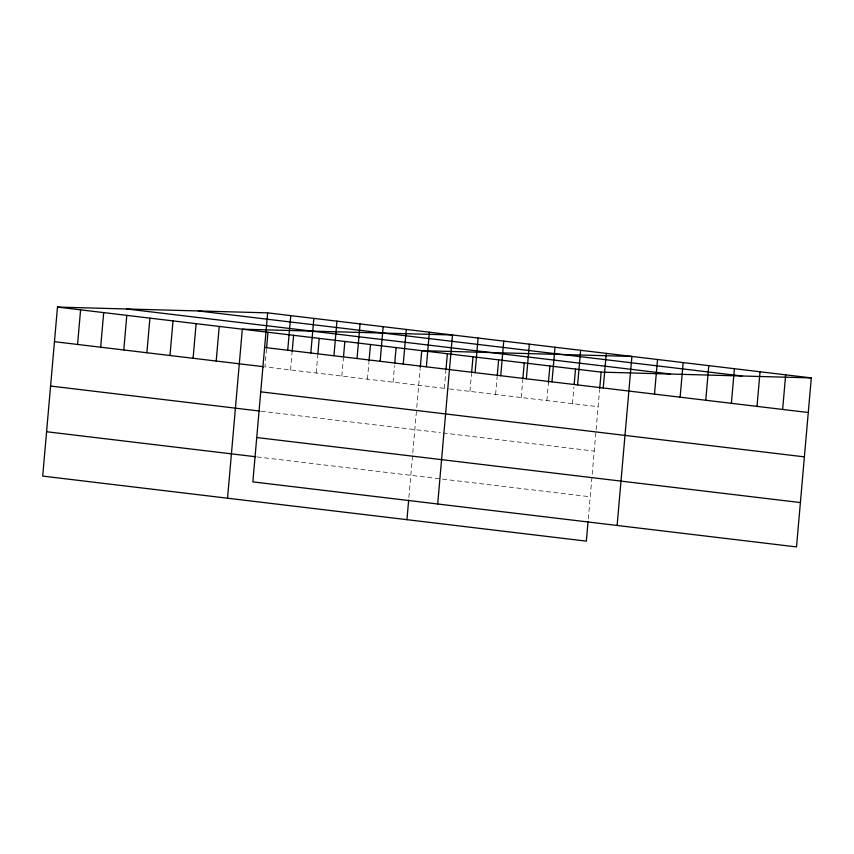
<?xml version="1.0" encoding="UTF-8"?>
<svg xmlns="http://www.w3.org/2000/svg" width="854" height="854" viewBox="0 0 854 854"><rect width="100%" height="100%" fill="white"/><g stroke="black" fill="none" stroke-linecap="round" stroke-linejoin="round"><path stroke-width="0.64" stroke-dasharray="4.27 3.2" d="M266.501 348.923L264.932 366.868L448.179 388.783M290.563 369.931L292.015 353.268M316.193 372.995L317.763 355.05M341.824 376.07L343.393 358.125M367.455 379.133L368.907 362.47M393.075 382.197L394.537 365.533M408.885 497.498L416.538 410.048M416.773 407.443L420.168 368.597M444.336 388.324L445.905 370.38M469.967 391.399L471.536 373.454M495.598 394.463L497.167 376.518M521.228 397.526L522.797 379.582M546.859 400.59L548.428 382.645M572.49 403.654L573.941 387.001M588.299 518.954L599.572 390.064M449.46 388.944L598.11 406.728M261.046 411.222L440.461 432.679M443.023 432.989L594.235 451.083M257.054 456.922L590.231 496.782"/><path stroke-width="1.28" d="M267.644 312.863L252.859 481.88L796.515 546.923L811.3 377.906L267.644 312.863L57.485 307.077L42.7 476.094L586.356 541.137L588.064 521.57M77.565 344.45L80.596 309.842M100.665 347.215L103.697 312.607M123.777 349.98L126.798 315.372M146.877 352.745L149.909 318.136M169.989 355.51L173.01 320.901M193.089 358.274L196.121 323.666M216.201 361.039L219.222 326.431M227.538 498.213L242.333 329.196L452.492 334.981L437.696 503.999M266.619 347.642L267.964 332.259M287.723 350.236L290.755 315.628M292.132 351.987L293.584 335.323M310.824 353.001L313.856 318.393M317.869 353.769L319.215 338.397M333.935 355.766L336.956 321.157M343.5 356.844L344.845 341.461M357.036 358.531L360.068 323.922M369.024 361.189L370.476 344.525M380.147 361.295L383.168 326.687M394.761 362.971L396.107 347.589M403.248 364.06L406.28 329.452M406.952 519.67L408.66 500.102M420.275 367.316L421.737 350.652L631.896 356.438L617.111 525.456M426.359 366.825L429.381 332.217M446.023 369.099L447.368 353.727M471.654 372.173L472.999 356.791M475.091 372.654L478.112 338.045M497.284 375.237L498.629 359.854M500.722 375.717L503.743 341.109M522.904 378.301L524.249 362.918M526.352 378.781L529.373 344.173M548.428 382.645L549.88 365.982M551.972 381.845L555.004 347.247M574.166 384.428L575.511 369.056M577.603 384.919L580.635 350.311M599.689 388.783L601.141 372.12L811.3 377.906M603.234 387.983L606.265 353.375M654.495 394.11L657.527 359.513M680.126 397.185L683.157 362.576M705.756 400.248L708.777 365.64M731.387 403.312L734.408 368.704M757.018 406.376L760.039 371.768M782.638 409.44L785.669 374.842M198.288 310.963L741.945 375.995M126.84 308.988L670.497 374.031M57.485 307.077L601.141 372.12M264.612 347.471L808.268 412.514M54.464 341.685L263.651 366.718M260.737 391.826L804.393 456.869M50.578 386.04L259.765 411.073M256.734 437.526L800.39 502.568M46.586 431.74L255.773 456.762"/></g></svg>
